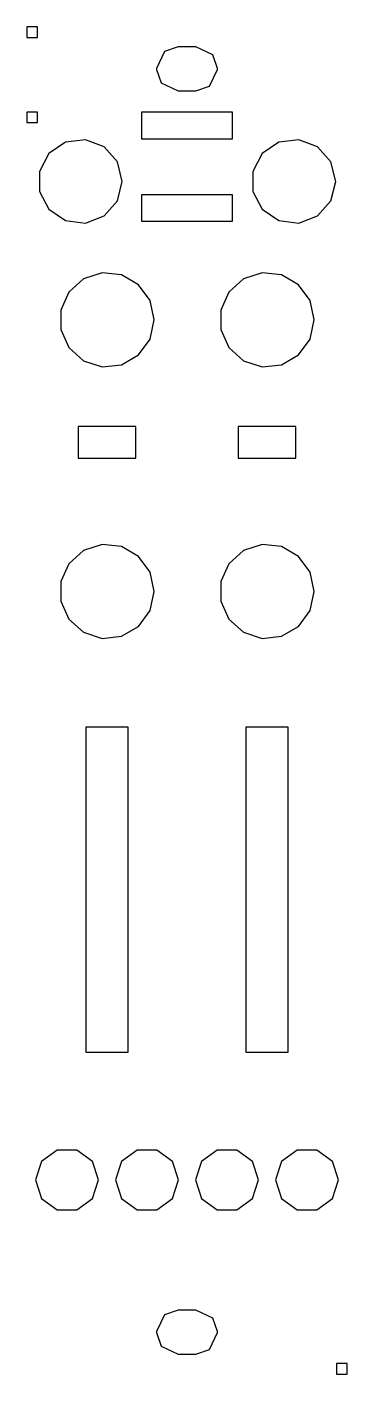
# Model space of a CAD drawing. Header units: metres. Extents: x 0 to 30, y -128 to 0.
import ezdxf

# ---------------------------------------------------------------- set-up
doc = ezdxf.new("R2010")
doc.units = ezdxf.units.M

msp = doc.modelspace()

# ---------------------------------------------------------------- linework, layer by layer
for p, q in [((1, 0), (0, 0)), ((0, 0), (0, -1)), ((1, -1), (1, 0)), ((0, -1), (1, -1)), ((13.1118, -2.34726), (12.34, -3.95001)), ((14.39, -1.90001), (13.1118, -2.34726)), ((16.09, -1.90001), (14.39, -1.90001)), ((17.6927, -2.67186), (16.09, -1.90001)), ((18.14, -3.95001), (17.6927, -2.67186)), ((12.34, -3.95001), (12.34, -4.04999)), ((12.34, -4.04999), (12.7872, -5.32814)), ((17.3681, -5.65274), (18.14, -4.04999)), ((18.14, -4.04999), (18.14, -3.95001)), ((12.7872, -5.32814), (14.39, -6.09999)), ((14.39, -6.09999), (16.09, -6.09999)), ((16.09, -6.09999), (17.3681, -5.65274)), ((1, -8.12799), (0, -8.12799)), ((0, -8.12799), (0, -9.12799)), ((1, -9.12799), (1, -8.12799)), ((19.558, -8.12799), (10.922, -8.12799)), ((10.922, -8.12799), (10.922, -10.668)), ((19.558, -10.668), (19.558, -8.12799)), ((0, -9.12799), (1, -9.12799)), ((3.66158, -10.9919), (2.08595, -12.0795)), ((5.56213, -10.7612), (3.66158, -10.9919)), ((7.35225, -11.4401), (5.56213, -10.7612)), ((8.62181, -12.8731), (7.35225, -11.4401)), ((10.922, -10.668), (19.558, -10.668)), ((23.9816, -10.9919), (22.4059, -12.0795)), ((25.8821, -10.7612), (23.9816, -10.9919)), ((27.6723, -11.4401), (25.8821, -10.7612)), ((28.9418, -12.8731), (27.6723, -11.4401)), ((2.08595, -12.0795), (1.19623, -13.7747)), ((22.4059, -12.0795), (21.5162, -13.7747)), ((1.19623, -13.7747), (1.19623, -15.6893)), ((9.07999, -14.732), (8.62181, -12.8731)), ((21.5162, -13.7747), (21.5162, -15.6893)), ((29.4, -14.732), (28.9418, -12.8731)), ((8.62181, -16.5909), (9.07999, -14.732)), ((28.9418, -16.5909), (29.4, -14.732)), ((1.19623, -15.6893), (2.08595, -17.3845)), ((7.35225, -18.0239), (8.62181, -16.5909)), ((19.558, -16.002), (10.922, -16.002)), ((10.922, -16.002), (10.922, -18.542)), ((19.558, -18.542), (19.558, -16.002)), ((21.5162, -15.6893), (22.4059, -17.3845)), ((27.6723, -18.0239), (28.9418, -16.5909)), ((2.08595, -17.3845), (3.66158, -18.4721)), ((22.4059, -17.3845), (23.9816, -18.4721)), ((3.66158, -18.4721), (5.56213, -18.7028)), ((5.56213, -18.7028), (7.35225, -18.0239)), ((10.922, -18.542), (19.558, -18.542)), ((23.9816, -18.4721), (25.8821, -18.7028)), ((25.8821, -18.7028), (27.6723, -18.0239)), ((5.37, -24.0429), (3.97942, -25.295)), ((7.14961, -23.4646), (5.37, -24.0429)), ((9.01057, -23.6602), (7.14961, -23.4646)), ((10.6311, -24.5958), (9.01057, -23.6602)), ((20.61, -24.0429), (19.2194, -25.295)), ((22.3896, -23.4646), (20.61, -24.0429)), ((24.2506, -23.6602), (22.3896, -23.4646)), ((25.8711, -24.5958), (24.2506, -23.6602)), ((3.97942, -25.295), (3.21832, -27.0044)), ((11.7309, -26.1097), (10.6311, -24.5958)), ((19.2194, -25.295), (18.4583, -27.0044)), ((26.9709, -26.1097), (25.8711, -24.5958)), ((12.12, -27.94), (11.7309, -26.1097)), ((27.36, -27.94), (26.9709, -26.1097)), ((3.21832, -27.0044), (3.21832, -28.8756)), ((11.7309, -29.7703), (12.12, -27.94)), ((18.4583, -27.0044), (18.4583, -28.8756)), ((26.9709, -29.7703), (27.36, -27.94)), ((3.21832, -28.8756), (3.97942, -30.585)), ((18.4583, -28.8756), (19.2194, -30.585)), ((3.97942, -30.585), (5.37, -31.8371)), ((10.6311, -31.2841), (11.7309, -29.7703)), ((19.2194, -30.585), (20.61, -31.8371)), ((25.8711, -31.2841), (26.9709, -29.7703)), ((5.37, -31.8371), (7.14961, -32.4153)), ((9.01057, -32.2197), (10.6311, -31.2841)), ((20.61, -31.8371), (22.3896, -32.4153)), ((24.2506, -32.2197), (25.8711, -31.2841)), ((7.14961, -32.4153), (9.01057, -32.2197)), ((22.3896, -32.4153), (24.2506, -32.2197)), ((10.37, -38.124), (4.87, -38.124)), ((4.87, -38.124), (4.87, -41.124)), ((10.37, -41.124), (10.37, -38.124)), ((25.61, -38.124), (20.11, -38.124)), ((20.11, -38.124), (20.11, -41.124)), ((25.61, -41.124), (25.61, -38.124)), ((4.87, -41.124), (10.37, -41.124)), ((20.11, -41.124), (25.61, -41.124)), ((5.37, -49.9509), (3.97942, -51.203)), ((7.14961, -49.3727), (5.37, -49.9509)), ((9.01057, -49.5682), (7.14961, -49.3727)), ((10.6311, -50.5038), (9.01057, -49.5682)), ((20.61, -49.9509), (19.2194, -51.203)), ((22.3896, -49.3727), (20.61, -49.9509)), ((24.2506, -49.5682), (22.3896, -49.3727)), ((25.8711, -50.5038), (24.2506, -49.5682)), ((3.97942, -51.203), (3.21832, -52.9124)), ((11.7309, -52.0177), (10.6311, -50.5038)), ((19.2194, -51.203), (18.4583, -52.9124)), ((26.9709, -52.0177), (25.8711, -50.5038)), ((12.12, -53.848), (11.7309, -52.0177)), ((27.36, -53.848), (26.9709, -52.0177)), ((3.21832, -52.9124), (3.21832, -54.7836)), ((11.7309, -55.6783), (12.12, -53.848)), ((18.4583, -52.9124), (18.4583, -54.7836)), ((26.9709, -55.6783), (27.36, -53.848)), ((3.21832, -54.7836), (3.97942, -56.493)), ((18.4583, -54.7836), (19.2194, -56.493)), ((3.97942, -56.493), (5.37, -57.7451)), ((10.6311, -57.1921), (11.7309, -55.6783)), ((19.2194, -56.493), (20.61, -57.7451)), ((25.8711, -57.1921), (26.9709, -55.6783)), ((5.37, -57.7451), (7.14961, -58.3233)), ((9.01057, -58.1277), (10.6311, -57.1921)), ((20.61, -57.7451), (22.3896, -58.3233)), ((24.2506, -58.1277), (25.8711, -57.1921)), ((7.14961, -58.3233), (9.01057, -58.1277)), ((22.3896, -58.3233), (24.2506, -58.1277)), ((9.63199, -66.796), (5.60799, -66.796)), ((5.60799, -66.796), (5.60799, -97.796)), ((9.63199, -97.796), (9.63199, -66.796)), ((24.872, -66.796), (20.848, -66.796)), ((20.848, -66.796), (20.848, -97.796)), ((24.872, -97.796), (24.872, -66.796)), ((5.60799, -97.796), (9.63199, -97.796)), ((20.848, -97.796), (24.872, -97.796)), ((2.88295, -107.129), (1.38295, -108.219)), ((4.73705, -107.129), (2.88295, -107.129)), ((6.23705, -108.219), (4.73705, -107.129)), ((10.5029, -107.129), (9.00294, -108.219)), ((12.3571, -107.129), (10.5029, -107.129)), ((13.8571, -108.219), (12.3571, -107.129)), ((18.1229, -107.129), (16.6229, -108.219)), ((19.977, -107.129), (18.1229, -107.129)), ((21.477, -108.219), (19.977, -107.129)), ((25.7429, -107.129), (24.2429, -108.219)), ((27.597, -107.129), (25.7429, -107.129)), ((29.097, -108.219), (27.597, -107.129)), ((1.38295, -108.219), (0.81, -109.982)), ((6.81, -109.982), (6.23705, -108.219)), ((9.00294, -108.219), (8.42999, -109.982)), ((14.43, -109.982), (13.8571, -108.219)), ((16.6229, -108.219), (16.05, -109.982)), ((22.05, -109.982), (21.477, -108.219)), ((24.2429, -108.219), (23.67, -109.982)), ((29.67, -109.982), (29.097, -108.219)), ((0.81, -109.982), (1.38295, -111.745)), ((6.23705, -111.745), (6.81, -109.982)), ((8.42999, -109.982), (9.00294, -111.745)), ((13.8571, -111.745), (14.43, -109.982)), ((16.05, -109.982), (16.6229, -111.745)), ((21.477, -111.745), (22.05, -109.982)), ((23.67, -109.982), (24.2429, -111.745)), ((29.097, -111.745), (29.67, -109.982)), ((1.38295, -111.745), (2.88295, -112.835)), ((4.73705, -112.835), (6.23705, -111.745)), ((9.00294, -111.745), (10.5029, -112.835)), ((12.3571, -112.835), (13.8571, -111.745)), ((16.6229, -111.745), (18.1229, -112.835)), ((19.977, -112.835), (21.477, -111.745)), ((24.2429, -111.745), (25.7429, -112.835)), ((27.597, -112.835), (29.097, -111.745)), ((2.88295, -112.835), (4.73705, -112.835)), ((10.5029, -112.835), (12.3571, -112.835)), ((18.1229, -112.835), (19.977, -112.835)), ((25.7429, -112.835), (27.597, -112.835)), ((13.1118, -122.847), (12.34, -124.45)), ((14.39, -122.4), (13.1118, -122.847)), ((16.09, -122.4), (14.39, -122.4)), ((17.6927, -123.172), (16.09, -122.4)), ((18.14, -124.45), (17.6927, -123.172)), ((12.34, -124.45), (12.34, -124.55)), ((12.34, -124.55), (12.7872, -125.828)), ((17.3681, -126.153), (18.14, -124.55)), ((18.14, -124.55), (18.14, -124.45)), ((12.7872, -125.828), (14.39, -126.6)), ((14.39, -126.6), (16.09, -126.6)), ((16.09, -126.6), (17.3681, -126.153)), ((30.48, -127.5), (29.48, -127.5)), ((29.48, -127.5), (29.48, -128.5)), ((29.48, -128.5), (30.48, -128.5)), ((30.48, -128.5), (30.48, -127.5))]:
    msp.add_line(p, q)

doc.saveas('drawing.dxf')
